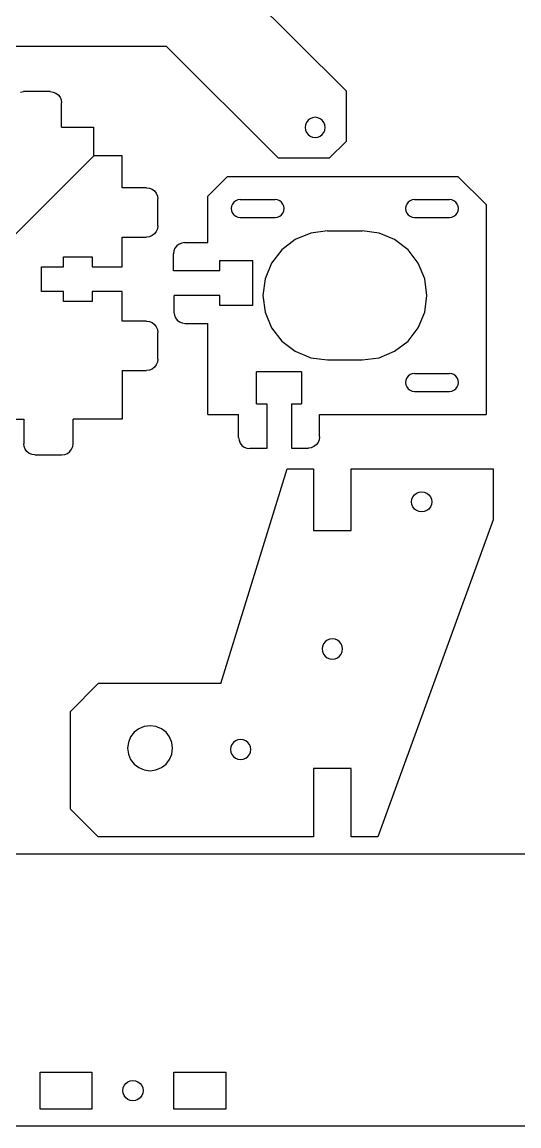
# Model space of a CAD drawing. Extents: x -551 to 142, y -21 to 452.
# Drawn here: x -168.3 to -79.9, y -21.2 to 175.3 of the extents above; entities that cross this region are included whole.
import ezdxf

# ---------------------------------------------------------------- set-up
doc = ezdxf.new("R2010")
doc.units = 0
doc.layers.get('0').update_dxf_attribs({"linetype": 'CONTINUOUS'})

msp = doc.modelspace()

# ---------------------------------------------------------------- linework, layer by layer
at = {"color": 4}
for points in [[(-145.698436, 197.979522), (-110.698712, 163.049488)], [(-193.424192, 171.033509), (-142.698464, 171.033509)], [(-122.698617, 151.073475), (-142.698464, 171.033509)], [(-110.698712, 163.049488), (-110.698712, 154.067489)], [(-113.698689, 151.073475), (-110.698712, 154.067489)], [(-113.698689, 151.073475), (-122.698617, 151.073475)]]:
    msp.add_lwpolyline(points, dxfattribs=at)
at = {"color": 5}
for points in [[(-168.612806, 162.849005), (-168.095174, 162.91701)], [(-163.295214, 162.91701), (-168.095174, 162.91701)], [(-163.295214, 162.91701), (-162.777576, 162.849005)], [(-162.777576, 162.849005), (-162.295222, 162.649598)], [(-162.295222, 162.649598), (-161.88101, 162.332386)], [(-161.88101, 162.332386), (-161.563174, 161.919013)], [(-161.563174, 161.919013), (-161.363375, 161.437609)], [(-161.363375, 161.437609), (-161.295227, 160.921016)], [(-161.295227, 156.579718), (-161.295227, 160.921016)], [(-161.295227, 156.579718), (-155.598151, 156.579718)], [(-155.598151, 156.579718), (-155.598151, 151.588432)], [(-150.532674, 151.503689), (-155.536635, 151.503689)], [(-150.532674, 145.822096), (-150.532674, 151.503689)], [(-135.301172, 144.329518), (-131.801207, 147.822515), (-90.801517, 147.822515)], [(-85.801564, 142.83251), (-90.801517, 147.822515)], [(-146.182709, 145.822096), (-150.532674, 145.822096)], [(-146.182709, 145.822096), (-145.665077, 145.754091)], [(-145.665077, 145.754091), (-145.182717, 145.554687)], [(-145.182717, 145.554687), (-144.768508, 145.237498)], [(-144.768508, 145.237498), (-144.450672, 144.824101)], [(-144.450672, 144.824101), (-144.250873, 144.342698)], [(-144.250873, 144.342698), (-144.182725, 143.826104)], [(-144.182725, 139.035704), (-144.182725, 143.826104)], [(-135.301172, 136.04609), (-135.301172, 144.329518)], [(-85.801564, 142.83251), (-85.801564, 105.467357)], [(-144.768508, 137.624311), (-145.182717, 137.307118)], [(-144.450672, 138.037681), (-144.768508, 137.624311)], [(-144.250873, 138.519085), (-144.450672, 138.037681)], [(-144.182725, 139.035704), (-144.250873, 138.519085)], [(-150.532674, 137.03971), (-146.182709, 137.03971)], [(-150.532674, 131.750301), (-150.532674, 137.03971)], [(-145.665077, 137.107714), (-146.182709, 137.03971)], [(-145.182717, 137.307118), (-145.665077, 137.107714)], [(-140.401133, 135.778682), (-140.815345, 135.461492)], [(-139.918776, 135.978086), (-140.401133, 135.778682)], [(-139.401141, 136.04609), (-139.918776, 135.978086)], [(-139.401141, 136.04609), (-135.301172, 136.04609)], [(-141.332977, 134.566692), (-141.401125, 134.050099)], [(-141.401125, 131.056079), (-141.401125, 134.050099)], [(-141.133181, 135.048096), (-141.332977, 134.566692)], [(-140.815345, 135.461492), (-141.133181, 135.048096)], [(-164.882568, 131.750301), (-160.932597, 131.750301)], [(-164.882568, 127.359095), (-164.882568, 131.750301)], [(-160.932597, 131.750301), (-160.932597, 133.546685), (-155.832638, 133.546685)], [(-155.832638, 133.546685), (-155.832638, 131.750301)], [(-155.832638, 131.750301), (-150.532674, 131.750301)], [(-133.171901, 131.056079), (-133.171901, 132.852489)], [(-133.171901, 132.852489), (-127.260773, 132.852489)], [(-127.260773, 124.868493), (-127.260773, 132.852489)], [(-133.171901, 131.056079), (-141.401125, 131.056079)], [(-160.932597, 127.359095), (-164.882568, 127.359095)], [(-160.932597, 125.562686), (-160.932597, 127.359095)], [(-150.532674, 127.359095), (-155.832638, 127.359095)], [(-155.832638, 127.359095), (-155.832638, 125.562686)], [(-150.532674, 122.069684), (-150.532674, 127.359095)], [(-141.301129, 126.664902), (-141.301129, 123.670885)], [(-133.171901, 126.664902), (-141.28522, 126.664902)], [(-133.171901, 124.868493), (-133.171901, 126.664902)], [(-155.832638, 125.562686), (-160.932597, 125.562686)], [(-127.260773, 124.868493), (-133.171901, 124.868493)], [(-146.182709, 122.069684), (-150.532674, 122.069684)], [(-146.182709, 122.069684), (-145.665077, 122.001679)], [(-145.665077, 122.001679), (-145.182717, 121.802275)], [(-141.301129, 123.670885), (-141.23298, 123.154292)], [(-141.23298, 123.154292), (-141.033181, 122.672888)], [(-141.033181, 122.672888), (-140.715345, 122.259492)], [(-140.715345, 122.259492), (-140.301136, 121.942303)], [(-140.301136, 121.942303), (-139.818779, 121.742898)], [(-145.182717, 121.802275), (-144.768508, 121.485063)], [(-144.768508, 121.485063), (-144.450672, 121.071686)], [(-144.450672, 121.071686), (-144.250873, 120.590286)], [(-144.250873, 120.590286), (-144.182725, 120.073689)], [(-144.182725, 115.283266), (-144.182725, 120.073689)], [(-139.818779, 121.742898), (-139.301141, 121.674894), (-135.301172, 121.674894)], [(-135.301172, 105.467357), (-135.301172, 121.674894)], [(-144.450672, 114.285269), (-144.768508, 113.871896)], [(-144.250873, 114.76667), (-144.450672, 114.285269)], [(-144.182725, 115.283266), (-144.250873, 114.76667)], [(-150.532674, 113.287272), (-146.182709, 113.287272)], [(-150.532674, 113.287272), (-150.532674, 104.604652)], [(-145.665077, 113.355277), (-146.182709, 113.287272)], [(-145.182717, 113.554681), (-145.665077, 113.355277)], [(-144.768508, 113.871896), (-145.182717, 113.554681)], [(-118.601301, 113.035245), (-126.601243, 113.035245)], [(-126.601243, 107.326705), (-126.601243, 113.035245)], [(-118.601301, 113.035245), (-118.601301, 107.326705)], [(-126.601243, 107.326705), (-124.801252, 107.326705)], [(-124.801252, 107.326705), (-124.801252, 99.379562)], [(-120.401283, 107.326705), (-118.601301, 107.326705)], [(-120.401283, 107.326705), (-120.401283, 99.491485)], [(-173.332498, 104.604652), (-168.03254, 104.604652)], [(-168.03254, 104.604652), (-168.03254, 100.263355)], [(-159.300757, 99.746761), (-159.232608, 100.263355), (-159.232608, 104.604652)], [(-150.532674, 104.604652), (-159.232608, 104.604652)], [(-135.301172, 105.467357), (-129.801214, 105.467357)], [(-129.801214, 101.375553), (-129.801214, 105.467357)], [(-115.401333, 101.475347), (-115.401333, 105.467357)], [(-115.401333, 105.467357), (-85.801564, 105.467357)], [(-167.964392, 99.746761), (-168.03254, 100.263355)], [(-129.801214, 101.375553), (-129.733071, 100.858934)], [(-129.733071, 100.858934), (-129.533266, 100.37753)], [(-129.533266, 100.37753), (-129.215433, 99.964159)], [(-115.66928, 100.477352), (-115.987113, 100.06395)], [(-115.469478, 100.95875), (-115.66928, 100.477352)], [(-115.401333, 101.475347), (-115.469478, 100.95875)], [(-167.764593, 99.26536), (-167.964392, 99.746761)], [(-167.446757, 98.851984), (-167.764593, 99.26536)], [(-167.032545, 98.534772), (-167.446757, 98.851984)], [(-166.55019, 98.335368), (-167.032545, 98.534772)], [(-166.032553, 98.267363), (-166.55019, 98.335368)], [(-166.032553, 98.267363), (-161.232593, 98.267363)], [(-161.232593, 98.267363), (-160.714961, 98.335368)], [(-160.714961, 98.335368), (-160.232604, 98.534772)], [(-160.232604, 98.534772), (-159.818395, 98.851984)], [(-159.818395, 98.851984), (-159.500553, 99.26536)], [(-159.500553, 99.26536), (-159.300757, 99.746761)], [(-129.215433, 99.964159), (-128.801227, 99.64697)], [(-128.801227, 99.64697), (-128.318867, 99.447566)], [(-128.318867, 99.447566), (-127.801232, 99.379562)], [(-124.801252, 99.379562), (-127.801232, 99.379562)], [(-120.401283, 99.479353), (-117.401317, 99.479353)], [(-116.88368, 99.547357), (-117.401317, 99.479353)], [(-116.401322, 99.746761), (-116.88368, 99.547357)], [(-115.987113, 100.06395), (-116.401322, 99.746761)], [(-132.949623, 57.565746), (-121.192716, 95.803916)], [(-121.192716, 95.803916), (-116.481976, 95.803916)], [(-116.481976, 95.803916), (-116.481976, 84.803509)], [(-109.767424, 95.810647), (-84.516451, 95.810647)], [(-109.767424, 84.803509), (-109.767424, 95.810647)], [(-84.516451, 95.810647), (-84.516451, 86.708439)], [(-84.516451, 86.708439), (-105.056689, 30.263613)], [(-116.481976, 84.803509), (-109.767424, 84.803509)], [(-159.778881, 52.564528), (-154.767689, 57.565746)], [(-132.949623, 57.565746), (-154.767689, 57.565746)], [(-159.778881, 52.564528), (-159.778881, 35.264825)], [(-109.767424, 42.46209), (-116.481976, 42.46209)], [(-116.481976, 42.46209), (-116.481976, 30.263613)], [(-109.767424, 30.263613), (-109.767424, 42.46209)], [(-154.767689, 30.263613), (-159.778881, 35.264825)], [(-116.481976, 30.263613), (-154.767689, 30.263613)], [(-105.056689, 30.263613), (-109.767424, 30.263613)], [(-174.606568, 27.236021), (-64.550702, 27.236021)], [(-194.606415, -21.167004), (135.291026, -21.167004)]]:
    msp.add_lwpolyline(points, dxfattribs=at)
at = {"color": 7}
for points in [[(-115.722423, 158.287318), (-116.188287, 158.348537), (-116.654157, 158.287318), (-117.088279, 158.10785), (-117.461072, 157.822371), (-117.747119, 157.450306), (-117.926948, 157.017072), (-117.988275, 156.552128), (-117.926948, 156.087184), (-117.747119, 155.653925), (-117.461072, 155.281885), (-117.088279, 154.996384), (-116.654157, 154.816941), (-116.188287, 154.755719), (-115.722423, 154.816941), (-115.288303, 154.996384), (-114.91551, 155.281885), (-114.629461, 155.653925), (-114.449634, 156.087184), (-114.388296, 156.552128), (-114.449634, 157.017072), (-114.629461, 157.450306), (-114.91551, 157.822371), (-115.288303, 158.10785), (-115.722423, 158.287318)], [(-155.536635, 151.503689), (-197.529427, 109.595941)], [(-130.30121, 143.496833), (-130.632584, 143.243067)], [(-129.915322, 143.656336), (-130.30121, 143.496833)], [(-129.501214, 143.710749), (-129.915322, 143.656336)], [(-129.501214, 143.710749), (-123.301266, 143.710749)], [(-122.887161, 143.656336), (-123.301266, 143.710749)], [(-122.501273, 143.496833), (-122.887161, 143.656336)], [(-122.169896, 143.243067), (-122.501273, 143.496833)], [(-99.301458, 143.496833), (-99.632826, 143.243067), (-99.887095, 142.912337), (-100.046934, 142.527222)], [(-98.915567, 143.656336), (-99.301458, 143.496833)], [(-98.50146, 143.710749), (-98.915567, 143.656336)], [(-98.50146, 143.710749), (-92.301509, 143.710749)], [(-91.887404, 143.656336), (-92.301509, 143.710749)], [(-91.501516, 143.496833), (-91.887404, 143.656336)], [(-91.170145, 143.243067), (-91.501516, 143.496833)], [(-130.886852, 142.912337), (-131.046691, 142.527222), (-131.101205, 142.11395), (-131.046691, 141.700655)], [(-131.046691, 141.700655), (-130.886852, 141.31556)], [(-130.632584, 143.243067), (-130.886852, 142.912337)], [(-121.915631, 142.912337), (-122.169896, 143.243067)], [(-121.755795, 142.527222), (-121.915631, 142.912337)], [(-121.915631, 141.31556), (-121.755795, 141.700655)], [(-121.701278, 142.11395), (-121.755795, 142.527222)], [(-121.755795, 141.700655), (-121.701278, 142.11395)], [(-100.046934, 142.527222), (-100.101451, 142.11395), (-100.046934, 141.700655)], [(-100.046934, 141.700655), (-99.887095, 141.31556)], [(-90.915882, 142.912337), (-91.170145, 143.243067)], [(-90.756034, 142.527222), (-90.915882, 142.912337)], [(-90.915882, 141.31556), (-90.756034, 141.700655)], [(-90.756034, 141.700655), (-90.70152, 142.11395), (-90.756034, 142.527222)], [(-130.886852, 141.31556), (-130.632584, 140.984835)], [(-130.632584, 140.984835), (-130.30121, 140.731069)], [(-130.30121, 140.731069), (-129.915322, 140.571563), (-129.501214, 140.51715)], [(-129.501214, 140.51715), (-123.301266, 140.51715)], [(-123.301266, 140.51715), (-122.887161, 140.571563)], [(-122.887161, 140.571563), (-122.501273, 140.731069)], [(-122.501273, 140.731069), (-122.169896, 140.984835)], [(-122.169896, 140.984835), (-121.915631, 141.31556)], [(-99.887095, 141.31556), (-99.632826, 140.984835)], [(-99.632826, 140.984835), (-99.301458, 140.731069), (-98.915567, 140.571563)], [(-98.915567, 140.571563), (-98.50146, 140.51715)], [(-98.50146, 140.51715), (-92.301509, 140.51715)], [(-92.301509, 140.51715), (-91.887404, 140.571563), (-91.501516, 140.731069)], [(-91.501516, 140.731069), (-91.170145, 140.984835)], [(-91.170145, 140.984835), (-90.915882, 141.31556)], [(-116.977733, 137.730883), (-119.751294, 136.58431), (-122.132999, 134.76039), (-123.960557, 132.383452), (-125.109402, 129.615408), (-125.50125, 126.644938), (-125.109402, 123.67447)], [(-114.001347, 138.121939), (-116.977733, 137.730883)], [(-114.001347, 138.121939), (-107.801396, 138.121939)], [(-104.824996, 137.730883), (-107.801396, 138.121939)], [(-102.051437, 136.58431), (-104.824996, 137.730883)], [(-99.669727, 134.76039), (-102.051437, 136.58431)], [(-97.842172, 132.383452), (-99.669727, 134.76039)], [(-96.693327, 129.615408), (-97.842172, 132.383452)], [(-96.693327, 123.67447), (-96.301478, 126.644938), (-96.693327, 129.615408)], [(-125.109402, 123.67447), (-123.960557, 120.906426)], [(-97.842172, 120.906426), (-96.693327, 123.67447)], [(-123.960557, 120.906426), (-122.132999, 118.529463), (-119.751294, 116.705539), (-116.977733, 115.558992), (-114.001347, 115.167914)], [(-99.669727, 118.529463), (-97.842172, 120.906426)], [(-102.051437, 116.705539), (-99.669727, 118.529463)], [(-104.824996, 115.558992), (-102.051437, 116.705539)], [(-114.001347, 115.167914), (-107.801396, 115.167914)], [(-107.801396, 115.167914), (-104.824996, 115.558992)], [(-99.632826, 112.305015), (-99.887095, 111.974312)], [(-99.301458, 112.558781), (-99.632826, 112.305015)], [(-98.915567, 112.718312), (-99.301458, 112.558781)], [(-98.50146, 112.772725), (-98.915567, 112.718312)], [(-98.50146, 112.772725), (-92.301509, 112.772725)], [(-91.887404, 112.718312), (-92.301509, 112.772725)], [(-91.501516, 112.558781), (-91.887404, 112.718312)], [(-91.170145, 112.305015), (-91.501516, 112.558781)], [(-90.915882, 111.974312), (-91.170145, 112.305015)], [(-100.046934, 111.589198), (-100.101451, 111.175926)], [(-100.101451, 111.175926), (-100.046934, 110.762631)], [(-99.887095, 111.974312), (-100.046934, 111.589198)], [(-100.046934, 110.762631), (-99.887095, 110.377513)], [(-99.887095, 110.377513), (-99.632826, 110.046814), (-99.301458, 109.793042), (-98.915567, 109.633513), (-98.50146, 109.579126)], [(-91.501516, 109.793042), (-91.170145, 110.046814), (-90.915882, 110.377513)], [(-90.756034, 111.589198), (-90.915882, 111.974312)], [(-90.915882, 110.377513), (-90.756034, 110.762631)], [(-90.70152, 111.175926), (-90.756034, 111.589198)], [(-90.756034, 110.762631), (-90.70152, 111.175926)], [(-98.50146, 109.579126), (-92.301509, 109.579126)], [(-92.301509, 109.579126), (-91.887404, 109.633513)], [(-91.887404, 109.633513), (-91.501516, 109.793042)], [(-98.987432, 90.375197), (-98.807214, 90.809429)], [(-98.807214, 90.809429), (-98.520512, 91.18231)], [(-98.520512, 91.18231), (-98.146884, 91.468455)], [(-98.146884, 91.468455), (-97.711788, 91.648304)], [(-97.711788, 91.648304), (-97.244874, 91.709653)], [(-97.244874, 91.709653), (-96.777954, 91.648304)], [(-96.777954, 91.648304), (-96.342855, 91.468455)], [(-96.342855, 91.468455), (-95.969229, 91.18231)], [(-95.969229, 91.18231), (-95.682539, 90.809429)], [(-95.682539, 90.809429), (-95.502318, 90.375197)], [(-99.048897, 89.909225), (-98.987432, 90.375197)], [(-98.987432, 89.443231), (-99.048897, 89.909225)], [(-98.807214, 89.009001), (-98.987432, 89.443231)], [(-98.520512, 88.636118), (-98.807214, 89.009001)], [(-98.146884, 88.349998), (-98.520512, 88.636118)], [(-95.969229, 88.636118), (-96.342855, 88.349998)], [(-95.682539, 89.009001), (-95.969229, 88.636118)], [(-95.502318, 89.443231), (-95.682539, 89.009001)], [(-95.502318, 90.375197), (-95.440841, 89.909225)], [(-95.440841, 89.909225), (-95.502318, 89.443231)], [(-97.711788, 88.170124), (-98.146884, 88.349998)], [(-97.244874, 88.108774), (-97.711788, 88.170124)], [(-96.777954, 88.170124), (-97.244874, 88.108774)], [(-96.342855, 88.349998), (-96.777954, 88.170124)], [(-113.591617, 65.458604), (-114.026716, 65.278752), (-114.400344, 64.99261), (-114.687028, 64.619726), (-114.867267, 64.185494), (-114.928729, 63.719525), (-114.867267, 63.253531)], [(-113.124708, 65.519953), (-113.591617, 65.458604)], [(-112.657783, 65.458604), (-113.124708, 65.519953)], [(-112.222681, 65.278752), (-112.657783, 65.458604)], [(-111.562371, 64.619726), (-111.849061, 64.99261), (-112.222681, 65.278752)], [(-114.867267, 63.253531), (-114.687028, 62.819298)], [(-113.591617, 61.980421), (-113.124708, 61.919071), (-112.657783, 61.980421), (-112.222681, 62.160295), (-111.849061, 62.446418), (-111.562371, 62.819298), (-111.382138, 63.253531), (-111.320673, 63.719525)], [(-111.382138, 64.185494), (-111.562371, 64.619726)], [(-111.320673, 63.719525), (-111.382138, 64.185494)], [(-114.687028, 62.819298), (-114.400344, 62.446418), (-114.026716, 62.160295)], [(-114.026716, 62.160295), (-113.591617, 61.980421)], [(-147.551577, 49.527896), (-148.381858, 48.892061)], [(-146.584695, 49.927602), (-147.551577, 49.527896)], [(-142.712341, 48.892061), (-143.542622, 49.527896), (-144.509507, 49.927602), (-145.5471, 50.063918), (-146.584695, 49.927602)], [(-149.018952, 48.063445), (-149.419451, 47.09849)], [(-148.381858, 48.892061), (-149.018952, 48.063445)], [(-142.075244, 48.063445), (-142.712341, 48.892061)], [(-141.674751, 47.09849), (-142.075244, 48.063445)], [(-130.351301, 47.388166), (-130.724924, 47.102024), (-131.011622, 46.729138)], [(-129.916199, 47.568018), (-130.351301, 47.388166)], [(-129.449288, 47.629364), (-129.916199, 47.568018)], [(-128.982366, 47.568018), (-129.449288, 47.629364)], [(-128.547278, 47.388166), (-128.982366, 47.568018)], [(-128.173652, 47.102024), (-128.547278, 47.388166)], [(-149.419451, 47.09849), (-149.556052, 46.062944)], [(-149.556052, 46.062944), (-149.419451, 45.027428), (-149.018952, 44.062474), (-148.381858, 43.233835)], [(-147.551577, 42.598022), (-146.584695, 42.198317), (-145.5471, 42.061975), (-144.509507, 42.198317), (-143.542622, 42.598022), (-142.712341, 43.233835), (-142.075244, 44.062474), (-141.674751, 45.027428), (-141.53815, 46.062944), (-141.674751, 47.09849)], [(-131.191844, 46.294905), (-131.253323, 45.828936)], [(-131.253323, 45.828936), (-131.191844, 45.362942)], [(-131.011622, 46.729138), (-131.191844, 46.294905)], [(-131.191844, 45.362942), (-131.011622, 44.928709)], [(-127.886954, 46.729138), (-128.173652, 47.102024)], [(-127.70673, 46.294905), (-127.886954, 46.729138)], [(-127.886954, 44.928709), (-127.70673, 45.362942)], [(-127.645253, 45.828936), (-127.70673, 46.294905)], [(-127.70673, 45.362942), (-127.645253, 45.828936)], [(-148.381858, 43.233835), (-147.551577, 42.598022)], [(-131.011622, 44.928709), (-130.724924, 44.555829)], [(-130.724924, 44.555829), (-130.351301, 44.269712)], [(-130.351301, 44.269712), (-129.916199, 44.089835)], [(-129.916199, 44.089835), (-129.449288, 44.028483)], [(-129.449288, 44.028483), (-128.982366, 44.089835)], [(-128.982366, 44.089835), (-128.547278, 44.269712), (-128.173652, 44.555829)], [(-128.173652, 44.555829), (-127.886954, 44.928709)], [(-165.106644, -18.173021), (-165.106644, -11.586209)], [(-165.106644, -11.586209), (-155.906718, -11.586209)], [(-155.906718, -11.586209), (-155.906718, -18.173021)], [(-141.306829, -11.586209), (-132.10691, -11.586209)], [(-132.10691, -18.173021), (-141.306829, -18.173021), (-141.306829, -11.586209)], [(-132.10691, -11.586209), (-132.10691, -18.173021)], [(-150.167103, -13.980554), (-149.880774, -13.608162)], [(-149.880774, -13.608162), (-149.507634, -13.322383)], [(-149.507634, -13.322383), (-149.073094, -13.142721)], [(-149.073094, -13.142721), (-148.606775, -13.081478)], [(-148.606775, -13.081478), (-148.140457, -13.142721)], [(-148.140457, -13.142721), (-147.705919, -13.322383)], [(-147.705919, -13.322383), (-147.332776, -13.608162)], [(-147.332776, -13.608162), (-147.046448, -13.980554)], [(-150.408485, -14.879573), (-150.347096, -14.414216)], [(-150.347096, -15.344985), (-150.408485, -14.879573)], [(-150.347096, -14.414216), (-150.167103, -13.980554)], [(-150.167103, -15.778676), (-150.347096, -15.344985)], [(-147.046448, -13.980554), (-146.866455, -14.414216)], [(-146.866455, -15.344985), (-147.046448, -15.778676)], [(-146.866455, -14.414216), (-146.805063, -14.879573)], [(-146.805063, -14.879573), (-146.866455, -15.344985)], [(-149.880774, -16.151068), (-150.167103, -15.778676)], [(-149.507634, -16.436818), (-149.880774, -16.151068)], [(-149.073094, -16.616481), (-149.507634, -16.436818)], [(-148.606775, -16.677695), (-149.073094, -16.616481)], [(-148.140457, -16.616481), (-148.606775, -16.677695)], [(-147.705919, -16.436818), (-148.140457, -16.616481)], [(-147.332776, -16.151068), (-147.705919, -16.436818)], [(-147.046448, -15.778676), (-147.332776, -16.151068)], [(-155.906718, -18.173021), (-165.106644, -18.173021)]]:
    msp.add_lwpolyline(points, dxfattribs=at)

doc.saveas('drawing.dxf')
